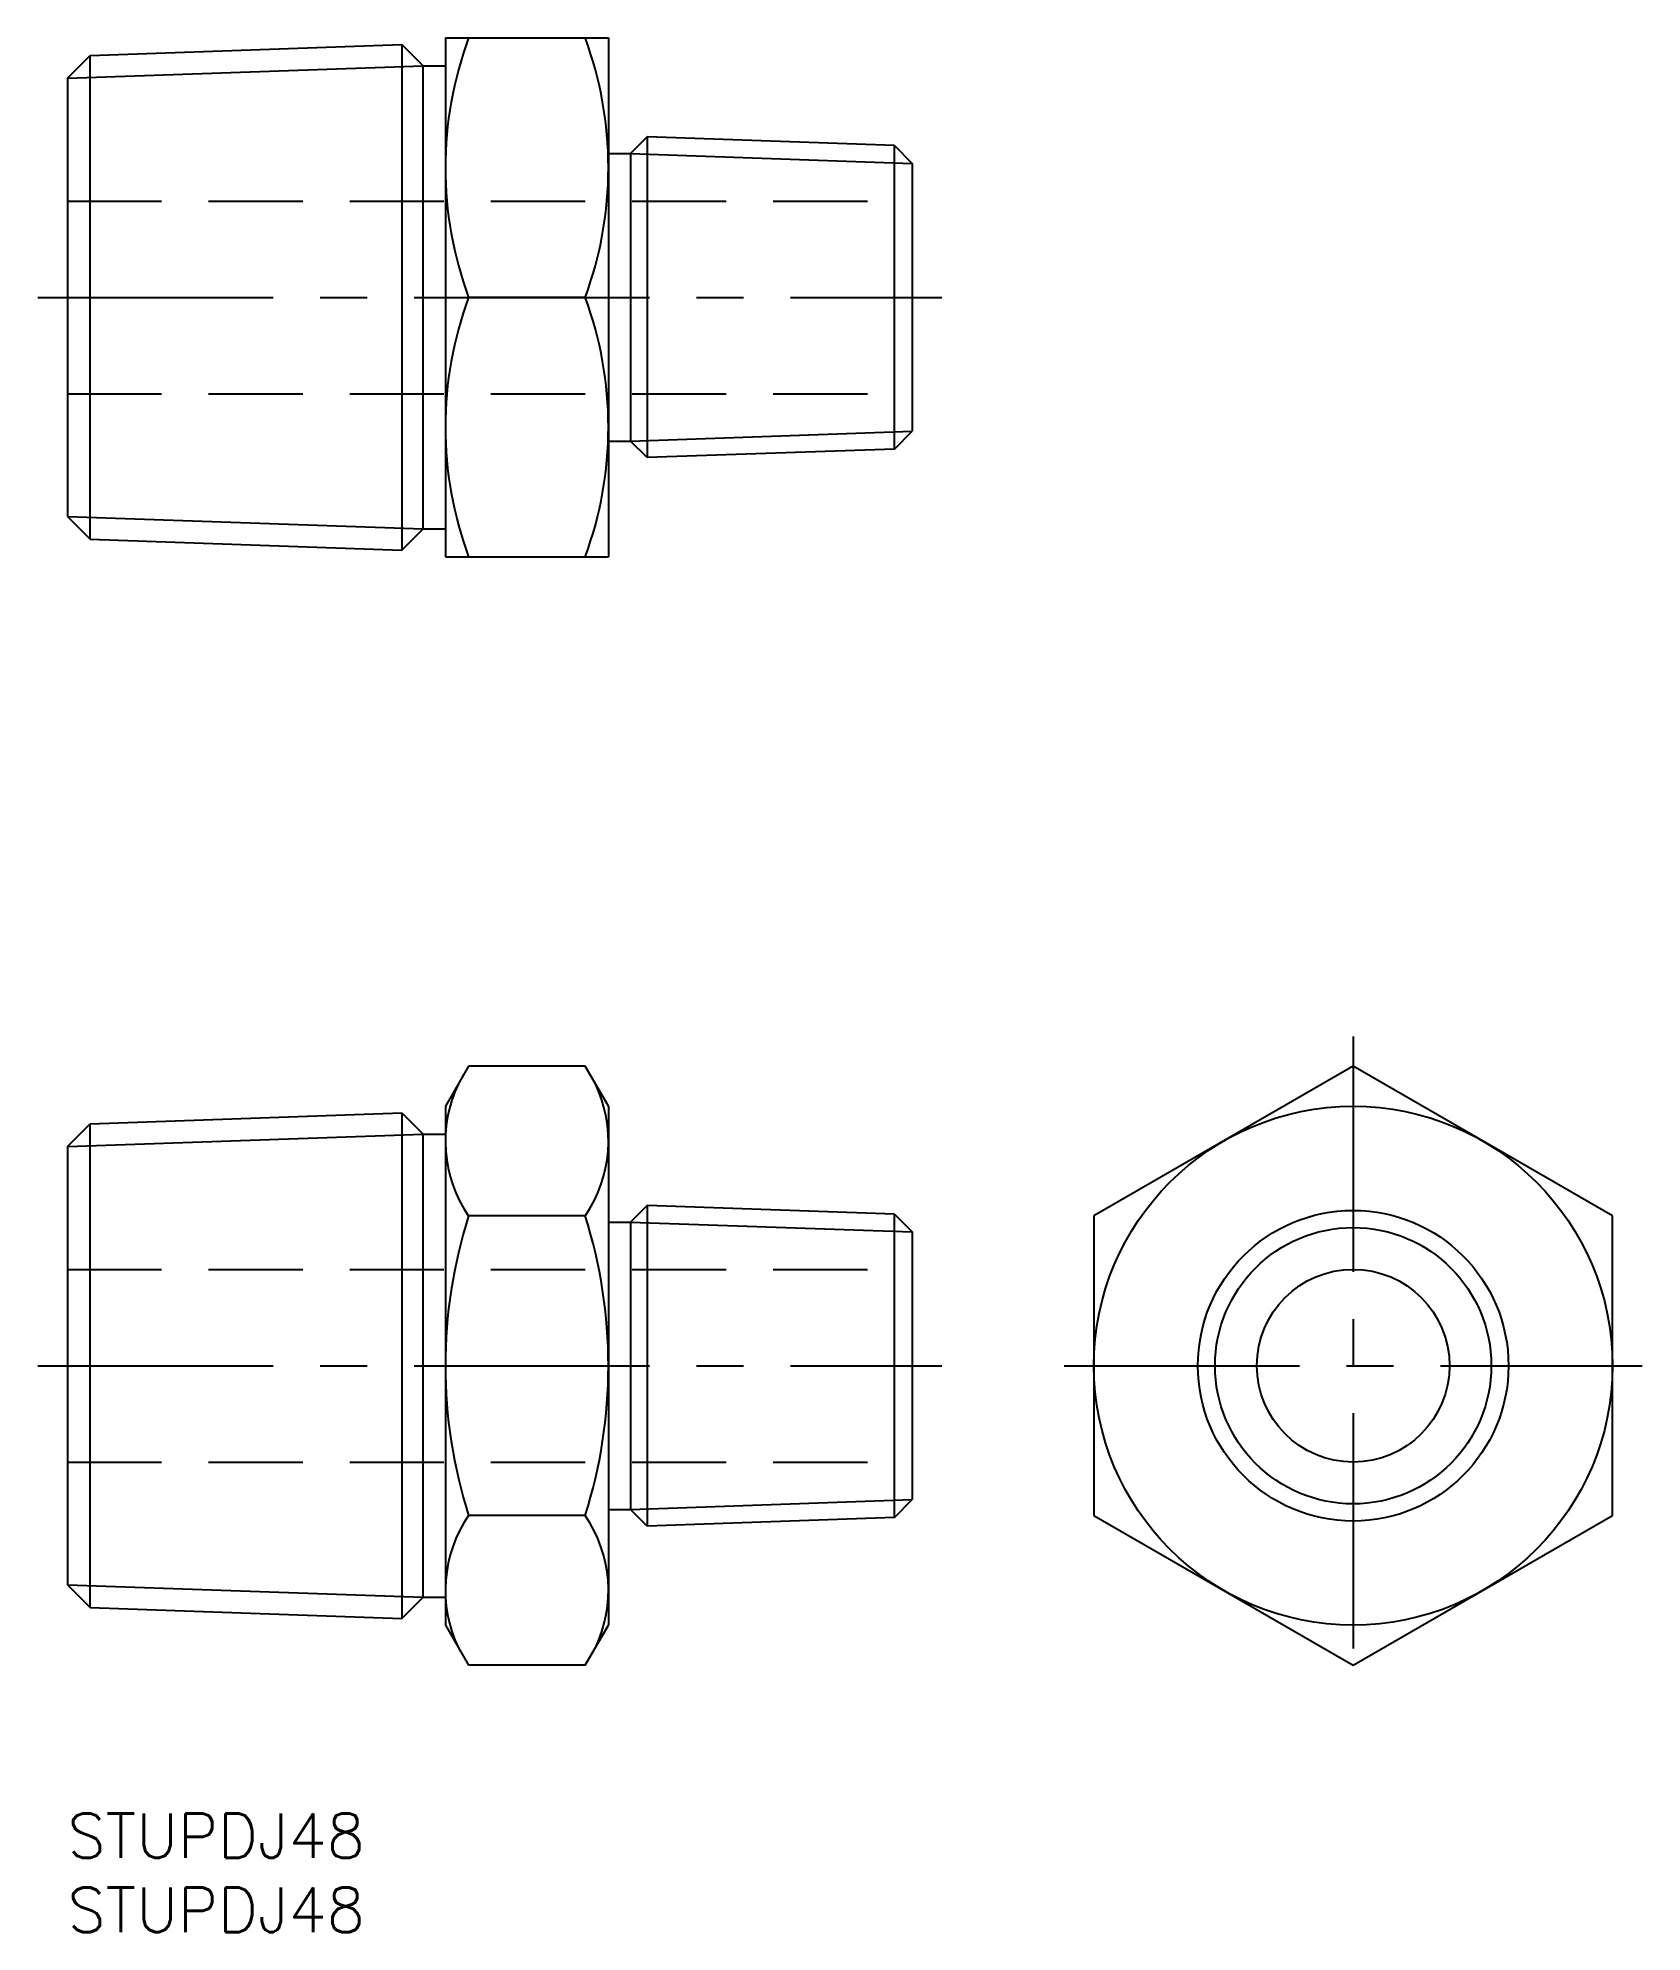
# Model space of a CAD drawing. Extents: x -2 to 106, y -8 to 120.
import ezdxf

# ---------------------------------------------------------------- set-up
doc = ezdxf.new("R2010")
doc.units = 0
doc.header["$LTSCALE"] = 0.5
doc.linetypes.add('CENTER', pattern=[50.8, 31.75, -6.35, 6.35, -6.35])
doc.linetypes.add('DASHED', pattern=[19.05, 12.7, -6.35])
for name, color, linetype in [('MSM_CENTER', 1, 'CENTER'), ('MSM_CONTINUOUS', 7, 'CONTINUOUS'), ('MSM_DASHED', 4, 'DASHED'), ('MSM_NARROW', 5, 'CONTINUOUS'), ('MSM_PART_NUMBER', 7, 'CONTINUOUS')]:
    doc.layers.add(name, color=color, linetype=linetype)
doc.styles.get("Standard").update_dxf_attribs({"font": 'txt.shx', "height": 3, "bigfont": 'bigfont.shx'})

# ---------------------------------------------------------------- blocks, each defined once
blk = doc.blocks.new('*U10')
at = {"layer": 'MSM_PART_NUMBER'}
blk.add_text('STUPDJ48', height=3, dxfattribs=at).set_placement((0, -3))
blk = doc.blocks.new('*U11')
at = {"layer": 'MSM_PART_NUMBER'}
blk.add_text('STUPDJ48', height=3, dxfattribs=at).set_placement((0, -8))

msp = doc.modelspace()

# ---------------------------------------------------------------- linework, layer by layer
at = {"layer": 'MSM_CENTER'}
for p, q in [((-2, 102.28), (59, 102.28)), ((86.76, 52.41), (86.76, 8)), ((-2, 30.21), (59, 30.21)), ((67.26, 30.21), (106.26, 30.21))]:
    msp.add_line(p, q, dxfattribs=at)
at = {"layer": 'MSM_CONTINUOUS'}
for p, q in [((1.53, 118.6), (22.57, 119.33)), ((22.57, 119.33), (24, 117.91)), ((22.57, 119.33), (22.57, 85.23)), ((25.5, 119.78), (25.5, 84.78)), ((25.5, 119.78), (36.5, 119.78)), ((36.5, 119.78), (36.5, 84.78)), ((0, 117.07), (1.53, 118.6)), ((1.53, 85.97), (1.53, 118.6)), ((24, 86.66), (24, 117.91)), ((24, 117.91), (25.5, 117.91)), ((0, 117.07), (0, 87.5)), ((39.12, 113.1), (38, 111.98)), ((55.8, 112.52), (39.12, 113.1)), ((39.12, 113.1), (39.12, 91.47)), ((55.8, 92.05), (55.8, 112.52)), ((55.8, 112.52), (57, 111.32)), ((36.5, 111.98), (38, 111.98)), ((38, 111.98), (38, 92.59)), ((57, 111.32), (57, 93.25)), ((34.94, 102.28), (27.06, 102.28)), ((36.5, 92.59), (38, 92.59)), ((39.12, 91.47), (38, 92.59)), ((55.8, 92.05), (39.12, 91.47)), ((55.8, 92.05), (57, 93.25)), ((0, 87.5), (1.53, 85.97)), ((1.53, 85.97), (22.57, 85.23)), ((22.57, 85.23), (24, 86.66)), ((24, 86.66), (25.5, 86.66)), ((25.5, 84.78), (36.5, 84.78)), ((27.06, 50.41), (25.5, 47.71)), ((34.94, 50.41), (27.06, 50.41)), ((36.5, 47.71), (34.94, 50.41)), ((86.76, 50.41), (69.26, 40.31)), ((104.26, 40.31), (86.76, 50.41)), ((25.5, 47.71), (25.5, 12.71)), ((36.5, 47.71), (36.5, 12.71)), ((0, 44.99), (1.53, 46.52)), ((1.53, 46.52), (22.57, 47.26)), ((1.53, 13.89), (1.53, 46.52)), ((22.57, 47.26), (24, 45.83)), ((22.57, 47.26), (22.57, 13.16)), ((0, 44.99), (0, 15.42)), ((24, 14.59), (24, 45.83)), ((24, 45.83), (25.5, 45.83)), ((39.12, 41.02), (38, 39.9)), ((55.8, 40.44), (39.12, 41.02)), ((39.12, 41.02), (39.12, 19.39)), ((34.94, 40.31), (27.06, 40.31)), ((36.5, 39.9), (38, 39.9)), ((38, 39.9), (38, 20.51)), ((55.8, 19.97), (55.8, 40.44)), ((55.8, 40.44), (57, 39.24)), ((69.26, 40.31), (69.26, 20.1)), ((104.26, 20.1), (104.26, 40.31)), ((57, 39.24), (57, 21.18)), ((36.5, 20.51), (38, 20.51)), ((39.12, 19.39), (38, 20.51)), ((55.8, 19.97), (57, 21.18)), ((34.94, 20.1), (27.06, 20.1)), ((55.8, 19.97), (39.12, 19.39)), ((69.26, 20.1), (86.76, 10)), ((86.76, 10), (104.26, 20.1)), ((0, 15.42), (1.53, 13.89)), ((22.57, 13.16), (24, 14.59)), ((24, 14.59), (25.5, 14.59)), ((1.53, 13.89), (22.57, 13.16)), ((25.5, 12.71), (27.06, 10)), ((34.94, 10), (36.5, 12.71)), ((34.94, 10), (27.06, 10))]:
    msp.add_line(p, q, dxfattribs=at)
for radius in [17.5, 10.48, 6.5]:
    msp.add_circle((86.76, 30.21), radius, dxfattribs=at)
for centre, radius, start, end in [((50.77, 111.03), 25.27, 159.7438, 200.2562), ((11.23, 111.03), 25.27, 339.7438, 20.2562), ((50.77, 93.53), 25.27, 159.7438, 200.2562), ((11.23, 93.53), 25.27, 339.7438, 20.2562), ((34.45, 45.36), 8.95, 154.3842, 214.3842), ((27.55, 45.36), 8.95, 325.6158, 25.6158), ((58.94, 30.21), 33.44, 162.412, 197.588), ((3.06, 30.21), 33.44, 342.412, 17.588), ((34.45, 15.05), 8.95, 145.6158, 205.6158), ((27.55, 15.05), 8.95, 334.3842, 34.3842)]:
    msp.add_arc(centre, radius, start, end, dxfattribs=at)
at = {"layer": 'MSM_DASHED'}
for p, q in [((0, 108.78), (57, 108.78)), ((0, 95.78), (57, 95.78)), ((0, 36.71), (57, 36.71)), ((0, 23.71), (57, 23.71))]:
    msp.add_line(p, q, dxfattribs=at)
at = {"layer": 'MSM_NARROW'}
for p, q in [((0, 117.07), (24, 117.91)), ((38, 111.98), (57, 111.32)), ((38, 92.59), (57, 93.25)), ((0, 87.5), (24, 86.66)), ((0, 44.99), (24, 45.83)), ((38, 39.9), (57, 39.24)), ((38, 20.51), (57, 21.18)), ((0, 15.42), (24, 14.59))]:
    msp.add_line(p, q, dxfattribs=at)
msp.add_circle((86.76, 30.21), 9.32, dxfattribs=at)

# ---------------------------------------------------------------- block references
at = {"layer": 'MSM_CONTINUOUS'}
for name in ['*U10', '*U11']:
    msp.add_blockref(name, (0, 0), dxfattribs=at)

doc.saveas('drawing.dxf')
